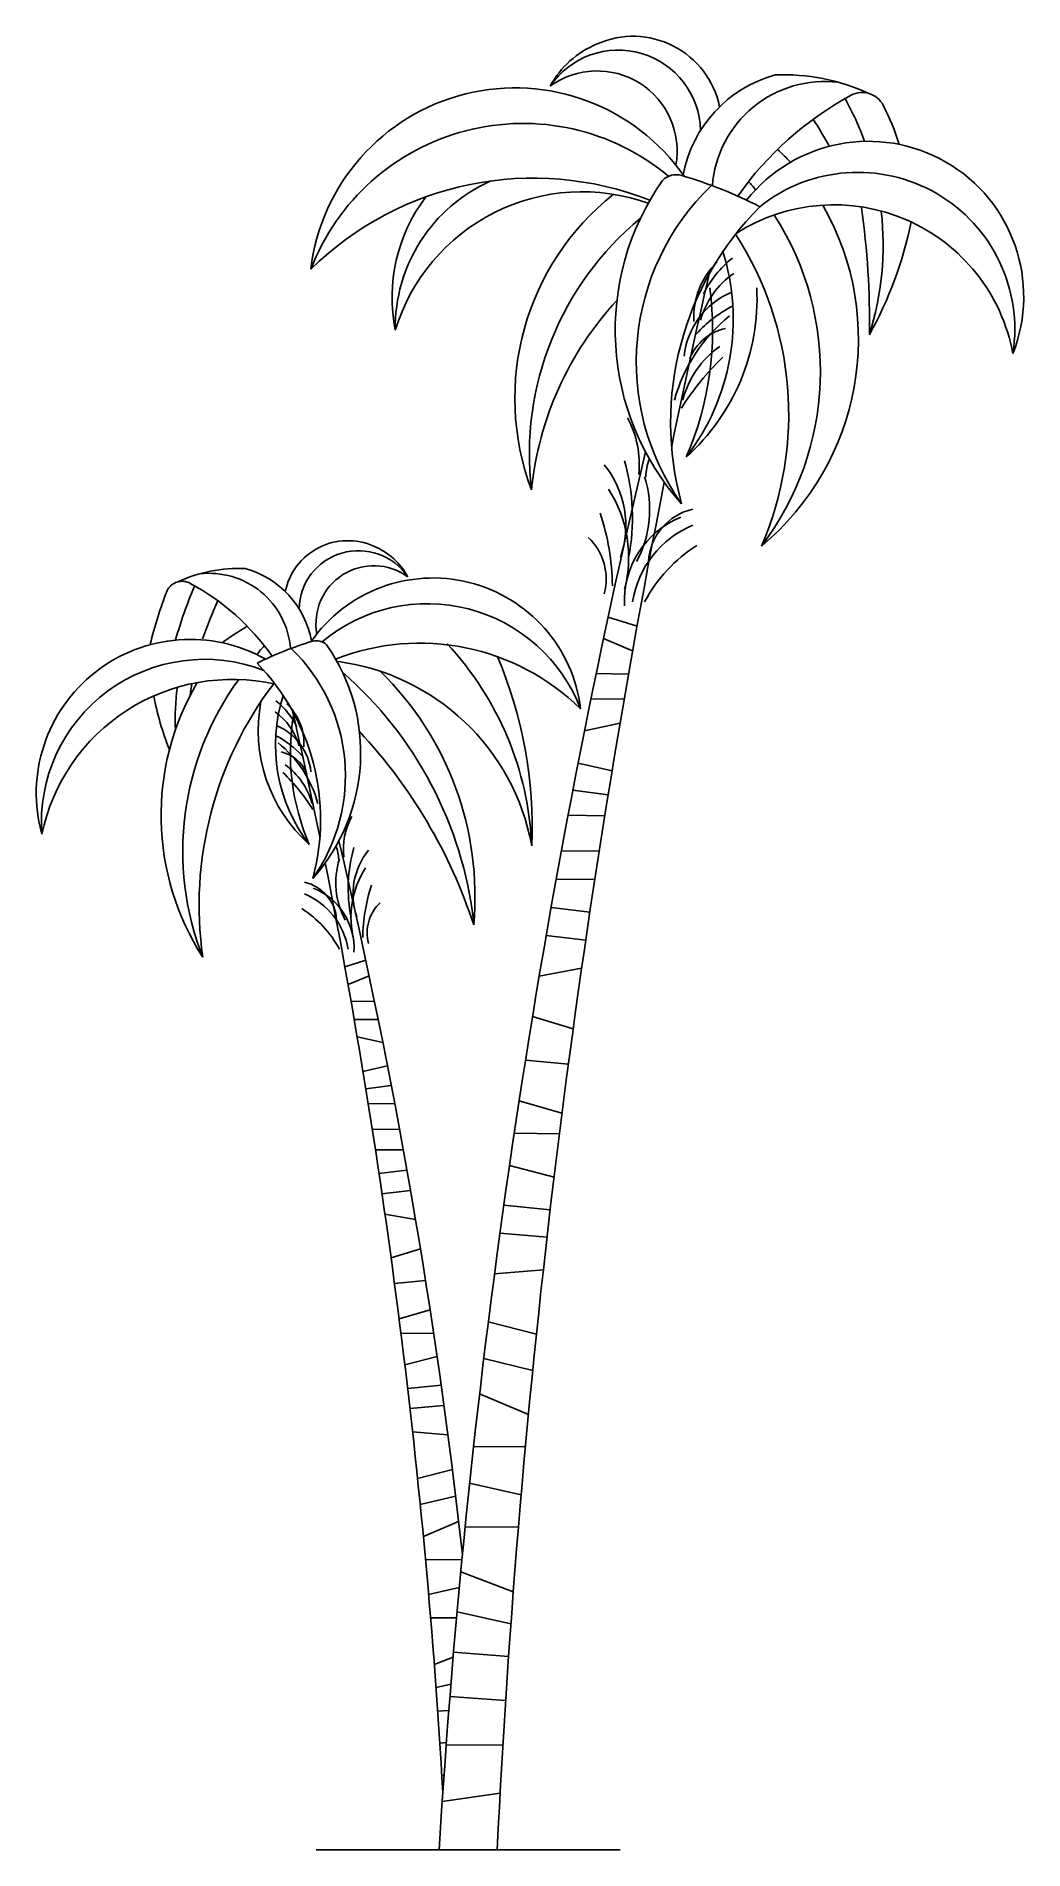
# Model space of a CAD drawing. Header units: millimetres. Extents: x -1800 to 2315, y 0 to 7558.
import ezdxf

# ---------------------------------------------------------------- set-up
doc = ezdxf.new("R2010")
doc.units = ezdxf.units.MM
doc.layers.add('ceco.net 160', color=7, linetype='Continuous')

msp = doc.modelspace()

# ---------------------------------------------------------------- linework, layer by layer
at = {"layer": 'ceco.net 160'}
for p, q in [((583.1, 5137.7), (703.8, 5100.2)), ((685.3, 4997.2), (564, 5047.9)), ((533.5, 4902.6), (668, 4899.2)), ((650, 4796.1), (511.6, 4796.6)), ((484.8, 4664), (632.7, 4695.2)), ((599.5, 4496.5), (458.1, 4529)), ((436.1, 4415.9), (583.1, 4396.3)), ((569, 4309.1), (416.3, 4312.1)), ((388.4, 4163.3), (545.8, 4161.9)), ((527.7, 4044.8), (366.5, 4043.7)), ((345.6, 3927.2), (507, 3908.3)), ((489.7, 3791), (325.1, 3810.3)), ((-426.6, 3707.2), (-513.8, 3680.1)), ((-500.4, 3605.7), (-412.7, 3642.3)), ((296.1, 3641.6), (472.7, 3673.7)), ((-390.7, 3537.4), (-487.9, 3534.9)), ((-474.9, 3460.4), (-374.9, 3460.8)), ((437.5, 3421.9), (268, 3472.7)), ((-355.6, 3365), (-462.4, 3387.5)), ((-438.4, 3244), (-336.2, 3267.5)), ((238.7, 3290.4), (417.5, 3273.7)), ((-320.4, 3185.7), (-426.5, 3171.6)), ((-416.4, 3108.6), (-306, 3110.8)), ((390.9, 3069.3), (212.3, 3121.3)), ((-285.9, 3003.2), (-399.6, 3002.3)), ((192.1, 2987.2), (380.2, 2984.5)), ((-386.5, 2917.6), (-270.1, 2916.9)), ((-255, 2832.7), (-371.6, 2819)), ((357.9, 2803.1), (172.1, 2851.6)), ((-359.1, 2734.3), (-240.2, 2748.2)), ((-219.2, 2626.3), (-346.8, 2649.5)), ((148.6, 2686.9), (341.6, 2666.5)), ((-321.3, 2467.6), (-198.9, 2504.3)), ((328.5, 2552.5), (132.4, 2569.4)), ((-177.7, 2372.6), (-306.9, 2360.6)), ((109.6, 2399.9), (313.2, 2416.7)), ((-287.7, 2212.9), (-158.7, 2250.5)), ((284.5, 2148.9), (83.9, 2199.7)), ((-144.1, 2153.6), (-280, 2151.6)), ((-263.8, 2020.5), (-129.6, 2055.6)), ((65, 2047), (269.1, 1997.8)), ((-112.7, 1936.6), (-252.1, 1921.8)), ((251.2, 1813.6), (47.6, 1900.1)), ((-242.6, 1839.5), (-100.9, 1851.7)), ((-84.5, 1729.2), (-231.6, 1741.4)), ((22.7, 1680.4), (238.6, 1678.6)), ((-210.8, 1547.9), (-65.9, 1584.6)), ((220.8, 1478.7), (6.2, 1527.7)), ((-52.3, 1474.3), (-199.7, 1438.8)), ((-186.8, 1305.7), (-39.7, 1368.2)), ((-12.6, 1345.3), (209.4, 1344.5)), ((-26, 1209.4), (-177.7, 1208.2)), ((188, 1075.6), (-30.8, 1158.6)), ((-164.8, 1063.7), (-37, 1092.9)), ((-46.2, 992), (178, 941.3)), ((-48.4, 967.1), (-156.6, 966.7)), ((-141.1, 772.5), (-62.7, 802.2)), ((168.4, 805.1), (-61, 823.1)), ((-72, 689.5), (-133.9, 675.5)), ((-76.1, 639.2), (156.1, 621.6)), ((-126.9, 577), (-80.7, 580.7)), ((-90.8, 446.6), (-118.1, 444.5)), ((144.6, 436.2), (-91.5, 437.5)), ((-109.7, 310.5), (-100.6, 310.6)), ((-108.1, 201.4), (133.1, 235.4)), ((-633, 0), (633, 0))]:
    msp.add_line(p, q, dxfattribs=at)
for centre, radius, start, end in [((685.6, 7165), 390.7, 112.30933, 151.6651), ((625.4, 7157.8), 342.9, 1.3786, 145.81917), ((687.2, 7190.7), 367.7, 11.54354, 114.06563), ((537.3, 7080.6), 333.3, 349.74597, 125.9285), ((195.6, 6485.9), 857.4, 34.82003, 173.18063), ((1421.5, 6881.3), 535.3, 105.48627, 169.27208), ((1486.1, 6900), 470.1, 83.11648, 175.66934), ((1315.1, 6556.8), 841.2, 65.27088, 92.48883), ((2252.2, 6098.3), 1380.2, 118.404, 144.88456), ((476.7, 6688.2), 1252.2, 20.1907, 29.1537), ((1642.1, 7226.3), 97.8, 27.03869, 118.404), ((781.8, 6787.2), 1063.8, 17.53762, 27.03869), ((228.2, 6248.2), 946.9, 50.12766, 158.98851), ((-739.1, 5841.4), 2572.5, 29.28497, 32.20585), ((1667.5, 6473.4), 647.2, 338.46759, 141.61836), ((562.5, 6306.5), 1066.4, 42.96569, 47.04708), ((271.6, 5644.7), 1322.5, 68.45712, 134.52069), ((364.2, 6344.2), 668, 113.8147, 180.9254), ((1698.1, 6333.7), 1085.4, 144.89687, 221.83061), ((867.3, 6900.4), 81.1, 73.4657, 134.89416), ((347.5, 5149.3), 1907.7, 62.93618, 73.4657), ((1623.7, 6337.4), 653.9, 351.06846, 128.6324), ((377.4, 6469.7), 694.6, 142.85132, 191.3124), ((474.9, 6096.4), 813.8, 70.23219, 163.06862), ((1280, 6049.4), 1085.5, 128.42947, 200.54026), ((1721.3, 6201.2), 1020.8, 133.88678, 215.40811), ((274.2, 6163.4), 1193.2, 39.27556, 41.44681), ((2117.5, 5948.5), 1274, 135.07472, 195.41726), ((1524.3, 6097.9), 758, 10.48979, 122.51688), ((1210.9, 6850.5), 0, 306.17929, 0), ((503.5, 6296.3), 1122.5, 309.78678, 29.64851), ((267, 6161.3), 1200.4, 322.69463, 32.80903), ((-1725.1, 6368.8), 3397.2, 359.07323, 8.05569), ((476.7, 6688.2), 1252.2, 342.60647, 6.42451), ((1529.7, 5816.9), 1274.8, 129.55263, 186.68379), ((-47, 5983), 1382.6, 336.59628, 32.86423), ((208.1, 7122.5), 1672.1, 331.07784, 348.31071), ((162.1, 6379.9), 942.2, 322.42672, 17.61059), ((1255.6, 6387.5), 316, 133.57413, 183.23565), ((1368.8, 6293.3), 433, 128.17505, 153.78673), ((39308.7, -2129.7), 39279.9, 167.19729, 168.27789), ((-309.6, 6333.4), 1328, 336.56873, 7.61695), ((319.9, 6464), 883.6, 311.80849, 2.95178), ((1307.3, 6281.5), 351.7, 124.83654, 164.47159), ((1623.1, 5529.7), 1366.6, 137.23274, 174.17097), ((1222.9, 6191.8), 324.9, 113.14785, 174.00815), ((1331.1, 5977.5), 510.3, 116.77672, 138.10744), ((1518.5, 5861), 683.5, 128.91351, 164.61685), ((1118.5, 6134.4), 211.4, 102.69092, 157.69375), ((1837.5, 5415.1), 1118.9, 133.95396, 147.9982), ((1279.6, 5940.5), 399, 125.31379, 165.20519), ((307.6, 5775.4), 405.2, 353.86805, 28.35064), ((34186.7, -2084.1), 34370.8, 166.69403, 176.52364), ((255.9, 5519.5), 401.1, 340.54387, 39.0803), ((-170.2, 5552), 854.9, 348.79905, 16.07419), ((993.4, 5709.1), 254.1, 159.83731, 177.3148), ((39518.5, -1919.4), 39444.4, 168.86259, 177.21086), ((144.2, 5386.2), 524.5, 345.19964, 32.92589), ((300.9, 5585.3), 455.3, 331.71791, 17.44101), ((1899.5, 6193.5), 1168.7, 209.53146, 209.53763), ((-406.5, 5255.6), 1007.3, 0.73195, 18.24514), ((1026.9, 5205), 376.2, 111.98409, 183.12569), ((1096.8, 5134.9), 417.4, 112.55445, 170.80589), ((986.9, 5357), 235.7, 102.31217, 176.93315), ((-501.8, 5190.5), 265.7, 65.93437, 168.45646), ((337, 5296.4), 238.3, 345.08244, 46.69754), ((-457.1, 5166.7), 247.7, 34.18083, 178.6214), ((-500.6, 5171.9), 282.3, 28.3349, 67.69067), ((1295.6, 4900.5), 636.2, 122.59405, 151.74505), ((-954.8, 4728), 612.2, 87.5846, 114.67651), ((-1079, 4980.5), 339.6, 4.33066, 96.85505), ((-1032.3, 4966.9), 386.8, 10.72792, 74.51373), ((-146.6, 4681.2), 619.4, 6.81937, 145.17997), ((-393.5, 5110.9), 240.8, 54.0715, 190.25403), ((602.6, 4541.9), 1987.1, 159.17494, 165.93952), ((-1191.7, 5216.2), 70.6, 61.596, 152.96131), ((910.8, 4425), 2217.8, 157.78655, 163.7931), ((-1632.4, 4401.2), 997.1, 35.11544, 61.596), ((4474.8, 2915.7), 5975, 157.45155, 159.09617), ((-170.2, 4509.5), 684.1, 21.01149, 129.87234), ((-70.9, 3691.5), 1644.6, 121.10861, 125.46734), ((-1157.7, 4402.8), 641.9, 60.69356, 195.39911), ((-203.4, 4448.2), 862, 138.55319, 141.76225), ((-256.3, 3715.6), 1378.3, 106.5343, 116.87462), ((-1248.9, 4475.6), 737.5, 324.59189, 46.11322), ((-631.9, 4980.7), 58.6, 45.10584, 106.5343), ((-1232.1, 4571.3), 784.2, 318.16939, 35.10313), ((-201.5, 4073.5), 955.5, 45.47931, 111.54288), ((-1052.5, 4127.9), 1318.4, 2.46494, 42.95792), ((-1098.7, 4282), 679.6, 68.6803, 184.18894), ((-1552, 4293.1), 936.8, 344.85297, 44.10466), ((-666.6, 4014), 946.8, 10.38435, 82.7548), ((-1569, 4259.6), 1835.2, 357.65942, 22.86258), ((-983.6, 4067.9), 809.8, 77.23204, 168.28387), ((-188.5, 4310.9), 1091.1, 149.50236, 212.80404), ((-316.2, 4716.9), 904.7, 171.86259, 183.10061), ((24.6, 4162.3), 1213.8, 143.90814, 201.3827), ((1242.1, 4489.5), 2421.9, 171.19399, 172.36927), ((407.2, 3936.2), 1528.3, 142.81314, 188.14167), ((-1594.9, 3681), 1628.7, 6.63406, 48.8843), ((-1280.5, 3974.7), 1308.9, 354.75297, 45.73831), ((-122.2, 5030.6), 1208, 190.56456, 201.67451), ((-236.4, 4665.4), 638.3, 169.14765, 228.19151), ((-122.4, 4604.7), 680.7, 162.38941, 217.57328), ((-994.2, 4542.1), 312.8, 26.21327, 51.82495), ((-912.4, 4610.2), 228.3, 356.76435, 46.42587), ((-949.8, 4533.6), 254.1, 15.52841, 55.16346), ((218.4, 4571.1), 959.4, 170.52177, 203.43127), ((-28404.5, -1543.3), 28378.4, 11.72211, 12.80271), ((-967, 4314), 368.7, 41.89256, 63.22328), ((-888.8, 4468.8), 234.7, 5.99185, 66.85215), ((-1102.4, 4229.8), 493.8, 15.38315, 51.08649), ((-2046.9, 3176), 2178.4, 18.16247, 42.97181), ((-813.4, 4427.3), 152.7, 22.30625, 77.30908), ((-1332.8, 3907.6), 808.3, 32.0018, 46.04604), ((-929.7, 4287.2), 288.2, 14.79481, 54.68621), ((-227.5, 4167.9), 292.7, 151.64936, 186.13195), ((-723, 4120), 183.6, 2.6852, 20.16269), ((-24704, -1510.3), 24831.7, 6.3363, 13.30597), ((117.7, 4006.5), 617.7, 163.92581, 191.20095), ((-190.2, 3983.1), 289.8, 140.9197, 199.45613), ((-28556.1, -1391.3), 28497.2, 3.27943, 11.13741), ((-222.7, 4030.6), 329, 162.55899, 208.28209), ((-109.5, 3886.7), 378.9, 147.07411, 194.80036), ((-718.3, 3865.7), 170.3, 3.06685, 77.68783), ((-747.2, 3755.9), 271.8, 356.87431, 68.01591), ((-1377.6, 4470), 844.4, 330.46237, 330.46854), ((288.4, 3792.4), 727.8, 161.75486, 179.26805), ((-797.7, 3705.2), 301.6, 9.19411, 67.44555), ((-248.8, 3821.9), 172.2, 133.30246, 194.91756), ((-941.3, 3535.8), 459.6, 28.25495, 57.40595)]:
    msp.add_arc(centre, radius, start, end, dxfattribs=at)

doc.saveas('drawing.dxf')
